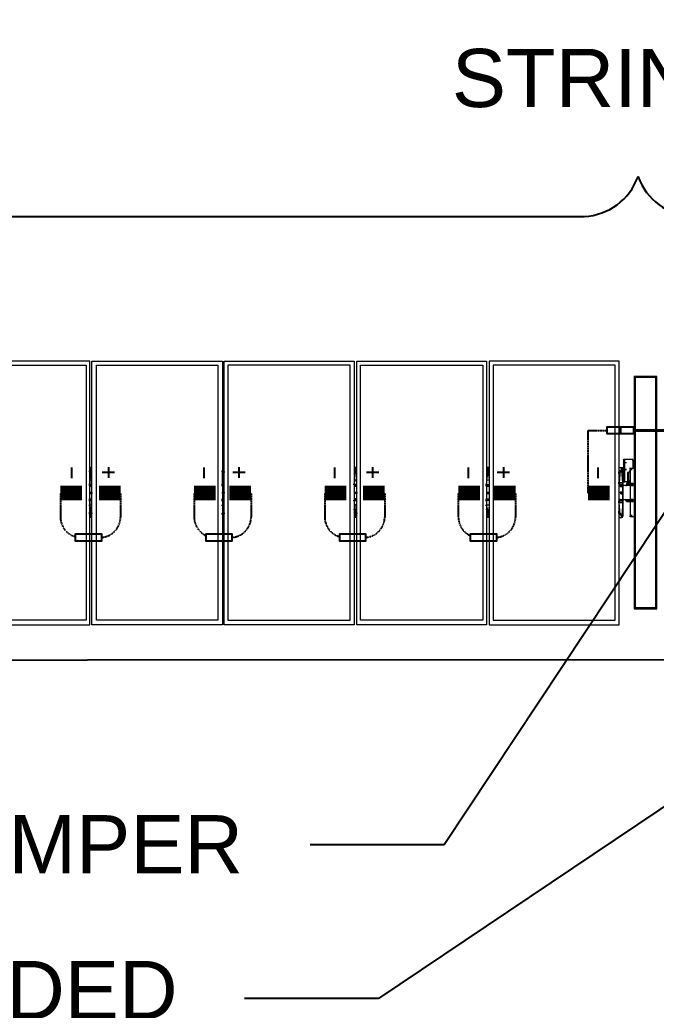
# Model space of a CAD drawing. Header units: feet. Extents: x -9903 to 12307, y -41 to 4121.
# Drawn here: x 1797.2 to 2016.1, y 2405.6 to 2746 of the extents above; entities that cross this region are included whole.
import ezdxf
from ezdxf import colors
from ezdxf.entities.mleader import LeaderData, LeaderLine
from ezdxf.lldxf.tags import DXFTag
from ezdxf.math import Vec2, Vec3

# ---------------------------------------------------------------- set-up
doc = ezdxf.new("R2010")
doc.units = ezdxf.units.FT
doc.header["$MEASUREMENT"] = 0
doc.linetypes.add('HIDDEN', pattern=[0.375, 0.25, -0.125])
for name, color, linetype in [('E-HARN-COMP', 8, 'Continuous'), ('E-TRNK-CABL-NEG', 6, 'HIDDEN'), ('E-TRUNK-CABLE-POS', 6, 'HIDDEN'), ('G-ANNO-TEXT', 1, 'Continuous'), ('Polarity-Text', 7, 'Continuous'), ('PV-DC-CABL-UG-', 10, 'DC-')]:
    doc.layers.add(name, color=color, linetype=linetype)
doc.styles.add('NEI-A', font='arial.ttf')
tags = doc.linetypes.add('DC-', pattern='A,0.176989,-0.049113,["DC-",NEI-A,S=0.1,R=0,X=0,Y=-0.05],-0.049113,-0.250887,0.176989', length=0.703091).pattern_tags.tags
tags[6] = DXFTag(74, 10)

# ---------------------------------------------------------------- blocks, each defined once
blk = doc.blocks.new('A$Cc93f9aa1')
at = {"lineweight": 5}
for points in [[(10.1663, 0), (10.1663, 0.4666), (9.9363, 0.4666), (9.9363, 0)], [(10.1596, 0.4583), (9.9429, 0.4583), (9.9429, 0.0067), (10.1596, 0.0067)], [(10.4012, 0), (10.1713, 0), (10.1713, 0.4666), (10.4012, 0.4666)], [(10.1779, 0.0067), (10.1779, 0.4583), (10.3946, 0.4583), (10.3946, 0.0067)], [(10.6362, 0), (10.4062, 0), (10.4062, 0.4666), (10.6362, 0.4666)], [(10.6296, 0.4583), (10.4129, 0.4583), (10.4129, 0.0067), (10.6296, 0.0067)], [(10.6396, 0), (10.6396, 0.4666), (10.8712, 0.4666), (10.8712, 0)], [(10.6479, 0.0067), (10.6479, 0.4583), (10.8629, 0.4583), (10.8629, 0.0067)], [(10.8746, 0.4666), (10.8746, 0), (11.1045, 0), (11.1045, 0.4666)], [(10.8812, 0.4583), (11.0979, 0.4583), (11.0979, 0.0067), (10.8812, 0.0067)], [(9.8696, 0.4383), (9.8696, 0.0267), (9.9096, 0.0267), (9.9096, 0.4383)], [(9.8713, 0.4366), (9.8713, 0.0283), (9.8713, 0.4366), (9.9079, 0.4366)], [(9.9296, 0.2683), (9.9296, 0.265)], [(10.1679, 0.275), (10.1696, 0.275), (10.1696, 0.2733), (10.1679, 0.2733)], [(9.9129, 0.2483), (9.9113, 0.2467), (9.9129, 0.245), (9.9146, 0.2467)], [(9.9146, 0.2467), (9.9129, 0.2467)], [(9.9146, 0.2467), (9.9129, 0.2467)], [(9.9196, 0.2467), (9.9179, 0.2467)], [(9.9246, 0.2467), (9.9229, 0.2467)], [(9.9329, 0.235), (9.9313, 0.235), (9.9313, 0.2317), (9.9346, 0.2317), (9.9346, 0.2333), (9.9329, 0.2333)], [(10.1679, 0.235), (10.1696, 0.235), (10.1696, 0.2317), (10.1663, 0.2317), (10.1663, 0.2333), (10.1679, 0.2333)], [(10.4029, 0.235), (10.4046, 0.2333), (10.4046, 0.2317), (10.4012, 0.2317), (10.4012, 0.2333), (10.4029, 0.2333)], [(10.6379, 0.235), (10.6379, 0.2333), (10.6396, 0.2333), (10.6396, 0.2317), (10.6379, 0.2317), (10.6362, 0.2317), (10.6362, 0.2333)], [(10.8729, 0.235), (10.8729, 0.2333), (10.8746, 0.2333), (10.8746, 0.2317), (10.8729, 0.2317), (10.8712, 0.2317), (10.8712, 0.2333), (10.8712, 0.235)], [(9.9129, 0.22), (9.9113, 0.2183), (9.9129, 0.2167), (9.9146, 0.2183)], [(9.9146, 0.22), (9.9129, 0.22), (9.9146, 0.22), (9.9146, 0.2183), (9.9146, 0.2167), (9.9129, 0.2167), (9.9146, 0.2167), (9.9146, 0.2183), (9.9129, 0.2183), (9.9146, 0.2183), (9.9129, 0.2183), (9.9146, 0.2183), (9.9129, 0.2183), (9.9146, 0.2183), (9.9129, 0.2183), (9.9146, 0.2183)], [(9.9196, 0.2133), (9.9179, 0.2133)], [(9.9196, 0.2133), (9.9179, 0.2133)], [(9.9279, 0.2133), (9.9263, 0.2133)], [(9.9313, 0.22), (9.9296, 0.22), (9.9313, 0.22), (9.9346, 0.22), (9.9346, 0.2217), (9.9313, 0.2217)], [(9.9296, 0.2), (9.9296, 0.1967), (9.9296, 0.19)], [(9.9146, 0.1917), (9.9129, 0.1917)], [(9.9329, 0.19), (9.9313, 0.19)], [(9.9079, 0.0283), (9.8713, 0.0283)]]:
    blk.add_lwpolyline(points, close=True, dxfattribs=at)
for points in [[(9.9079, 0.4366), (9.9079, 0.0283), (9.9079, 0.4366)], [(9.9096, 0.19), (9.9163, 0.19), (9.9163, 0.275), (9.9096, 0.275)], [(9.9129, 0.2733), (9.9146, 0.2733)], [(9.9163, 0.275), (9.9179, 0.275)], [(9.9296, 0.2767), (9.9313, 0.2767), (9.9313, 0.2717), (9.9296, 0.2717)], [(9.9296, 0.2683), (9.9296, 0.275), (9.9296, 0.2683)], [(9.9296, 0.275), (9.9313, 0.275), (9.9329, 0.275), (9.9313, 0.275)], [(9.9346, 0.2717), (9.9363, 0.25), (9.9296, 0.25), (9.9313, 0.2717), (9.9296, 0.2717), (9.9296, 0.27)], [(9.9296, 0.2483), (9.9296, 0.265), (9.9296, 0.2483)], [(9.9363, 0.2767), (9.9313, 0.2767)], [(9.9346, 0.2717), (9.9313, 0.2717), (9.9346, 0.2717)], [(9.9346, 0.2683), (9.9346, 0.27)], [(9.9363, 0.2667), (9.9363, 0.2683), (9.9379, 0.2683)], [(10.1663, 0.2767), (10.1713, 0.2767)], [(10.1679, 0.2733), (10.1679, 0.27)], [(10.1729, 0.255), (10.1713, 0.255), (10.1713, 0.2567), (10.1696, 0.2633), (10.1696, 0.2733), (10.1696, 0.27), (10.1713, 0.2683)], [(10.4012, 0.2767), (10.4062, 0.2767)], [(10.4029, 0.275), (10.4046, 0.275)], [(10.4029, 0.27), (10.4029, 0.2733), (10.4029, 0.275), (10.4029, 0.2733), (10.4046, 0.2733), (10.4046, 0.2717), (10.4046, 0.27), (10.4046, 0.2683)], [(10.4062, 0.255), (10.4046, 0.255), (10.4046, 0.2633), (10.4029, 0.2733)], [(10.6362, 0.2767), (10.6396, 0.2767)], [(10.6379, 0.2733), (10.6379, 0.275), (10.6379, 0.2733)], [(10.6379, 0.27), (10.6379, 0.2733), (10.6396, 0.2717), (10.6396, 0.27), (10.6396, 0.2683)], [(10.6412, 0.255), (10.6396, 0.255), (10.6396, 0.2633), (10.6379, 0.2733)], [(10.8712, 0.2767), (10.8746, 0.2767)], [(10.8712, 0.2733), (10.8712, 0.27)], [(10.8762, 0.255), (10.8746, 0.255), (10.8746, 0.2567), (10.8729, 0.2633), (10.8729, 0.2733), (10.8729, 0.275), (10.8729, 0.2717), (10.8746, 0.27), (10.8746, 0.2683)], [(9.9129, 0.2483), (9.9113, 0.2467)], [(9.9113, 0.2483), (9.9113, 0.2467)], [(9.9113, 0.2483), (9.9113, 0.2483)], [(9.9129, 0.2483), (9.9113, 0.2483)], [(9.9129, 0.245), (9.9113, 0.2467)], [(9.9113, 0.2467), (9.9113, 0.245)], [(9.9113, 0.2467), (9.9113, 0.2467)], [(9.9129, 0.2483), (9.9146, 0.2483)], [(9.9129, 0.2483), (9.9146, 0.2483)], [(9.9129, 0.2483), (9.9146, 0.2483), (9.9146, 0.2467)], [(9.9129, 0.2483), (9.9129, 0.2483)], [(9.9146, 0.2483), (9.9129, 0.2483)], [(9.9129, 0.2467), (9.9146, 0.2467)], [(9.9129, 0.2467), (9.9146, 0.2467)], [(9.9146, 0.2467), (9.9146, 0.245), (9.9129, 0.245)], [(9.9129, 0.2467), (9.9146, 0.2467)], [(9.9129, 0.2467), (9.9146, 0.2467)], [(9.9146, 0.2483), (9.9146, 0.2483)], [(9.9146, 0.2467), (9.9146, 0.2483)], [(9.9146, 0.2467), (9.9163, 0.2467)], [(9.9146, 0.2467), (9.9146, 0.2467)], [(9.9146, 0.245), (9.9146, 0.2467)], [(9.9229, 0.2483), (9.9213, 0.2483), (9.9229, 0.2483), (9.9229, 0.2467), (9.9179, 0.2467), (9.9179, 0.2483), (9.9196, 0.2483), (9.9213, 0.2483)], [(9.9179, 0.2483), (9.9213, 0.2483), (9.9196, 0.2483)], [(9.9296, 0.2483), (9.9296, 0.25), (9.9313, 0.25)], [(9.9296, 0.25), (9.9363, 0.25), (9.9379, 0.25)], [(9.9346, 0.2467), (9.9346, 0.245), (9.9313, 0.245), (9.9296, 0.245), (9.9296, 0.2483), (9.9313, 0.2483)], [(9.9296, 0.2483), (9.9296, 0.2467), (9.9296, 0.2483)], [(9.9296, 0.2467), (9.9296, 0.2183), (9.9296, 0.2467)], [(9.9363, 0.2467), (9.9346, 0.2467), (9.9313, 0.2467), (9.9313, 0.245)], [(10.1663, 0.2467), (10.1713, 0.2467)], [(10.1729, 0.2467), (10.1713, 0.2467), (10.1713, 0.255)], [(10.4062, 0.2467), (10.4046, 0.2467), (10.4012, 0.2467)], [(10.4079, 0.2467), (10.4062, 0.2467), (10.4062, 0.2517), (10.4046, 0.2533), (10.4046, 0.255)], [(10.6362, 0.2467), (10.6396, 0.2467)], [(10.6412, 0.2467), (10.6396, 0.2467), (10.6396, 0.255)], [(10.8712, 0.2467), (10.8746, 0.2467)], [(10.8762, 0.2467), (10.8746, 0.2467), (10.8746, 0.255)], [(9.9113, 0.245), (9.9129, 0.245)], [(9.9113, 0.245), (9.9113, 0.245)], [(9.9129, 0.245), (9.9146, 0.245)], [(9.9129, 0.245), (9.9129, 0.245)], [(9.9146, 0.245), (9.9146, 0.245)], [(9.9363, 0.245), (9.9346, 0.245), (9.9296, 0.245), (9.9229, 0.245), (9.9179, 0.245), (9.9163, 0.245)], [(9.9163, 0.22), (9.9179, 0.22), (9.9229, 0.22), (9.9296, 0.22), (9.9296, 0.245), (9.9313, 0.245), (9.9296, 0.245)], [(10.1663, 0.245), (10.1713, 0.245), (10.1729, 0.245)], [(10.1713, 0.245), (10.1713, 0.2433), (10.1663, 0.2433)], [(10.4012, 0.245), (10.4046, 0.245), (10.4062, 0.245)], [(10.4012, 0.2433), (10.4046, 0.2433), (10.4062, 0.2433)], [(10.4046, 0.2433), (10.4046, 0.245)], [(10.6362, 0.245), (10.6396, 0.245), (10.6412, 0.245)], [(10.6396, 0.245), (10.6396, 0.2433), (10.6362, 0.2433)], [(10.8712, 0.245), (10.8746, 0.245), (10.8762, 0.245)], [(10.8746, 0.245), (10.8746, 0.2433), (10.8712, 0.2433)], [(9.9146, 0.2167), (9.9129, 0.2167), (9.9113, 0.2183), (9.9129, 0.22), (9.9113, 0.22), (9.9113, 0.2183), (9.9113, 0.2167), (9.9129, 0.2167)], [(9.9113, 0.22), (9.9113, 0.22)], [(9.9113, 0.2183), (9.9113, 0.2183)], [(9.9113, 0.2167), (9.9113, 0.2167)], [(9.9229, 0.2133), (9.9213, 0.2133), (9.9196, 0.2133), (9.9196, 0.2117), (9.9196, 0.1967), (9.9213, 0.1967), (9.9213, 0.2133), (9.9263, 0.2133), (9.9263, 0.1733), (9.9113, 0.1733)], [(9.9129, 0.22), (9.9129, 0.22)], [(9.9129, 0.2167), (9.9129, 0.2167)], [(9.9146, 0.22), (9.9146, 0.22)], [(9.9146, 0.2183), (9.9146, 0.2183)], [(9.9146, 0.2167), (9.9146, 0.2167)], [(9.9163, 0.215), (9.9163, 0.2133), (9.9179, 0.2133)], [(9.9179, 0.215), (9.9163, 0.215), (9.9179, 0.215)], [(9.9163, 0.215), (9.9179, 0.215)], [(9.9163, 0.2133), (9.9163, 0.2133)], [(9.9163, 0.2133), (9.9179, 0.2133)], [(9.9163, 0.2133), (9.9179, 0.2133)], [(9.9163, 0.2133), (9.9179, 0.2133)], [(9.9163, 0.2133), (9.9179, 0.2133)], [(9.9163, 0.2133), (9.9179, 0.2133), (9.9196, 0.2133)], [(9.9163, 0.2133), (9.9179, 0.2133), (9.9196, 0.2133)], [(9.9163, 0.2133), (9.9179, 0.2133)], [(9.9163, 0.2133), (9.9179, 0.2133), (9.9196, 0.2133)], [(9.9163, 0.2133), (9.9196, 0.2133)], [(9.9179, 0.1933), (9.9163, 0.1933), (9.9196, 0.1967), (9.9196, 0.2117)], [(9.9246, 0.22), (9.9229, 0.22), (9.9229, 0.2183), (9.9179, 0.2183), (9.9179, 0.22), (9.9196, 0.22)], [(9.9179, 0.2183), (9.9179, 0.2167), (9.9196, 0.2167), (9.9213, 0.2167), (9.9229, 0.2167)], [(9.9179, 0.2167), (9.9213, 0.2167), (9.9196, 0.2167)], [(9.9179, 0.215), (9.9179, 0.2133)], [(9.9179, 0.215), (9.9196, 0.215)], [(9.9179, 0.2133), (9.9196, 0.2133)], [(9.9179, 0.2133), (9.9196, 0.2133)], [(9.9179, 0.2133), (9.9196, 0.2133)], [(9.9213, 0.2117), (9.9196, 0.2117), (9.9179, 0.2133), (9.9196, 0.2133), (9.9179, 0.2133), (9.9196, 0.2133), (9.9213, 0.2133), (9.9229, 0.2133), (9.9213, 0.2133), (9.9279, 0.2133), (9.9279, 0.1733), (9.9263, 0.1733)], [(9.9196, 0.2133), (9.9213, 0.2133)], [(9.9213, 0.2167), (9.9229, 0.2167), (9.9229, 0.2183)], [(9.9296, 0.22), (9.9313, 0.22), (9.9296, 0.22), (9.9296, 0.2183)], [(9.9296, 0.2167), (9.9296, 0.2183), (9.9296, 0.2167)], [(9.9296, 0.2167), (9.9296, 0.2), (9.9296, 0.2167)], [(9.9296, 0.2167), (9.9296, 0.215), (9.9313, 0.215)], [(9.9346, 0.1933), (9.9363, 0.215), (9.9296, 0.215), (9.9313, 0.1933), (9.9296, 0.1933)], [(9.9296, 0.215), (9.9363, 0.215), (9.9379, 0.215)], [(9.9363, 0.22), (9.9346, 0.22), (9.9346, 0.2183), (9.9313, 0.2183), (9.9313, 0.22), (9.9329, 0.22)], [(9.9313, 0.2183), (9.9313, 0.2183)], [(10.1663, 0.2217), (10.1713, 0.2217), (10.1713, 0.22)], [(10.1663, 0.22), (10.1713, 0.22), (10.1729, 0.22)], [(10.1713, 0.2183), (10.1663, 0.2183)], [(10.1679, 0.1917), (10.1696, 0.1917), (10.1696, 0.2), (10.1713, 0.21), (10.1713, 0.2183), (10.1729, 0.2183)], [(10.4012, 0.2217), (10.4046, 0.2217), (10.4062, 0.2217)], [(10.4062, 0.22), (10.4046, 0.22), (10.4012, 0.22)], [(10.4012, 0.2183), (10.4046, 0.2183), (10.4062, 0.2183)], [(10.4046, 0.22), (10.4046, 0.2217)], [(10.4046, 0.21), (10.4046, 0.2117), (10.4062, 0.215), (10.4062, 0.2183), (10.4079, 0.2183)], [(10.6362, 0.2217), (10.6396, 0.2217), (10.6396, 0.22)], [(10.6362, 0.22), (10.6396, 0.22), (10.6412, 0.22)], [(10.6396, 0.2183), (10.6362, 0.2183)], [(10.6412, 0.2183), (10.6396, 0.2183), (10.6396, 0.21), (10.6396, 0.2), (10.6379, 0.1933), (10.6379, 0.1917), (10.6396, 0.1917)], [(10.8712, 0.2217), (10.8746, 0.2217), (10.8746, 0.22)], [(10.8712, 0.22), (10.8746, 0.22), (10.8762, 0.22)], [(10.8746, 0.2183), (10.8712, 0.2183)], [(10.8729, 0.1917), (10.8729, 0.2), (10.8746, 0.21), (10.8746, 0.2183), (10.8762, 0.2183)], [(9.9163, 0.195), (9.9179, 0.1967), (9.9163, 0.195), (9.9163, 0.1933)], [(9.9296, 0.195), (9.9313, 0.1933), (9.9313, 0.1883), (9.9296, 0.1883)], [(9.9313, 0.1933), (9.9346, 0.1933), (9.9313, 0.1933)], [(9.9346, 0.195), (9.9346, 0.1967)], [(9.9379, 0.1967), (9.9363, 0.1967), (9.9363, 0.1983)], [(10.1713, 0.1967), (10.1696, 0.195), (10.1696, 0.19), (10.1679, 0.19), (10.1679, 0.1917), (10.1679, 0.195)], [(10.4062, 0.21), (10.4046, 0.21), (10.4046, 0.2), (10.4029, 0.1933), (10.4029, 0.1917), (10.4046, 0.1917)], [(10.4029, 0.19), (10.4029, 0.1917), (10.4046, 0.1917), (10.4046, 0.195), (10.4046, 0.1967)], [(10.4029, 0.195), (10.4029, 0.1917), (10.4029, 0.19), (10.4046, 0.19)], [(10.6396, 0.1967), (10.6396, 0.195), (10.6396, 0.1933), (10.6379, 0.1933), (10.6379, 0.19), (10.6379, 0.1917), (10.6379, 0.195)], [(10.8712, 0.195), (10.8712, 0.1917)], [(10.8746, 0.1967), (10.8746, 0.195), (10.8729, 0.1933), (10.8729, 0.19), (10.8729, 0.1917), (10.8746, 0.1917)], [(9.9113, 0.19), (9.9113, 0.175), (9.9129, 0.175)], [(9.9163, 0.19), (9.9179, 0.19)], [(9.9246, 0.1917), (9.9229, 0.1917), (9.9246, 0.1917), (9.9263, 0.1917)], [(9.9229, 0.18), (9.9246, 0.18), (9.9263, 0.18)], [(9.9296, 0.19), (9.9313, 0.19)], [(9.9363, 0.1883), (9.9313, 0.1883)], [(10.1663, 0.1883), (10.1713, 0.1883)], [(10.4012, 0.1883), (10.4062, 0.1883)], [(10.6362, 0.1883), (10.6396, 0.1883)], [(10.8712, 0.1883), (10.8746, 0.1883)], [(10.8729, 0.19), (10.8746, 0.19)]]:
    blk.add_lwpolyline(points, dxfattribs=at)
at = {"color": 8, "lineweight": 5, "true_color": 0x808080}
for points in [[(9.9163, 0.2483), (9.9163, 0.275)], [(9.9363, 0.27), (9.9346, 0.2717)], [(9.9363, 0.255), (9.9363, 0.2683)], [(9.9363, 0.2617), (9.9363, 0.2667), (9.9379, 0.2667)], [(10.1663, 0.2767), (10.1713, 0.2767)], [(10.1679, 0.2733), (10.1663, 0.2583)], [(10.1663, 0.2683), (10.1679, 0.27)], [(10.1679, 0.2733), (10.1679, 0.2733)], [(10.1713, 0.2733), (10.1696, 0.2733), (10.1696, 0.275)], [(10.1713, 0.27), (10.1696, 0.27), (10.1696, 0.2683), (10.1713, 0.2617)], [(10.1713, 0.2667), (10.1713, 0.2683)], [(10.4012, 0.2767), (10.4062, 0.2767)], [(10.4029, 0.2733), (10.4012, 0.2583)], [(10.4012, 0.2683), (10.4012, 0.27)], [(10.4062, 0.2733), (10.4046, 0.2733), (10.4046, 0.275), (10.4029, 0.275)], [(10.4029, 0.2733), (10.4029, 0.2733)], [(10.4062, 0.27), (10.4046, 0.27), (10.4046, 0.2683), (10.4062, 0.2617)], [(10.4062, 0.2683), (10.4046, 0.2683), (10.4062, 0.2667)], [(10.6362, 0.2767), (10.6396, 0.2767)], [(10.6379, 0.2733), (10.6362, 0.2583)], [(10.6362, 0.2683), (10.6362, 0.27)], [(10.6396, 0.2733), (10.6396, 0.275), (10.6379, 0.275)], [(10.6379, 0.2733), (10.6379, 0.2733)], [(10.6396, 0.2617), (10.6396, 0.27), (10.6412, 0.27)], [(10.6396, 0.2667), (10.6396, 0.2683)], [(10.8712, 0.2767), (10.8746, 0.2767)], [(10.8712, 0.2733), (10.8712, 0.2733)], [(10.8729, 0.2733), (10.8712, 0.2583)], [(10.8712, 0.2683), (10.8712, 0.27)], [(10.8746, 0.2733), (10.8746, 0.275), (10.8729, 0.275)], [(10.8746, 0.2617), (10.8746, 0.27), (10.8762, 0.27)], [(10.8746, 0.2667), (10.8746, 0.2683), (10.8762, 0.2683)], [(9.9163, 0.22), (9.9163, 0.2467)], [(9.9229, 0.2483), (9.9179, 0.2483)], [(9.9179, 0.2467), (9.9229, 0.2467)], [(9.9363, 0.245), (9.9346, 0.245), (9.9363, 0.245), (9.9363, 0.25)], [(9.9363, 0.2483), (9.9379, 0.2483)], [(10.1663, 0.255), (10.1713, 0.255)], [(10.4012, 0.255), (10.4046, 0.255)], [(10.6362, 0.255), (10.6396, 0.255)], [(10.8712, 0.255), (10.8746, 0.255)], [(9.9163, 0.19), (9.9163, 0.2183)], [(9.9163, 0.2117), (9.9196, 0.2117)], [(9.9179, 0.22), (9.9229, 0.22)], [(9.9179, 0.2167), (9.9229, 0.2167)], [(9.9363, 0.215), (9.9363, 0.22), (9.9346, 0.22), (9.9363, 0.22)], [(9.9363, 0.2167), (9.9379, 0.2167)], [(9.9163, 0.195), (9.9163, 0.195)], [(9.9346, 0.1933), (9.9363, 0.195)], [(9.9363, 0.1967), (9.9363, 0.21)], [(9.9363, 0.2033), (9.9363, 0.1983), (9.9379, 0.1983)], [(10.1713, 0.21), (10.1663, 0.21)], [(10.1663, 0.2067), (10.1679, 0.1917)], [(10.1679, 0.195), (10.1663, 0.1967)], [(10.1679, 0.195), (10.1663, 0.195), (10.1679, 0.195)], [(10.1713, 0.195), (10.1696, 0.195), (10.1696, 0.1967), (10.1713, 0.2033)], [(10.1713, 0.1967), (10.1713, 0.1983)], [(10.4046, 0.21), (10.4012, 0.21)], [(10.4012, 0.2067), (10.4029, 0.1917)], [(10.4012, 0.1967), (10.4012, 0.195), (10.4029, 0.195)], [(10.4062, 0.195), (10.4046, 0.195), (10.4046, 0.1967), (10.4062, 0.2033)], [(10.4062, 0.1967), (10.4046, 0.1967), (10.4062, 0.1983)], [(10.6396, 0.21), (10.6362, 0.21)], [(10.6362, 0.2067), (10.6379, 0.1917)], [(10.6362, 0.195), (10.6362, 0.1967)], [(10.6396, 0.2033), (10.6396, 0.195), (10.6412, 0.195)], [(10.6396, 0.1967), (10.6396, 0.1983)], [(10.8746, 0.21), (10.8712, 0.21)], [(10.8712, 0.2067), (10.8729, 0.1917)], [(10.8712, 0.1967), (10.8712, 0.195), (10.8729, 0.195)], [(10.8746, 0.2033), (10.8746, 0.195), (10.8762, 0.195)], [(10.8746, 0.1967), (10.8746, 0.1983)], [(10.1663, 0.1883), (10.1713, 0.1883)], [(10.1679, 0.1917), (10.1679, 0.1917)], [(10.1696, 0.19), (10.1696, 0.1917), (10.1713, 0.1917)], [(10.4012, 0.1883), (10.4062, 0.1883)], [(10.4029, 0.19), (10.4046, 0.19), (10.4046, 0.1917), (10.4062, 0.1917)], [(10.4029, 0.1917), (10.4029, 0.1917)], [(10.6362, 0.1883), (10.6396, 0.1883)], [(10.6379, 0.19), (10.6396, 0.19), (10.6396, 0.1917)], [(10.6379, 0.1917), (10.6379, 0.1917)], [(10.8712, 0.1917), (10.8712, 0.1917)], [(10.8712, 0.1883), (10.8746, 0.1883)], [(10.8729, 0.19), (10.8746, 0.1917)]]:
    blk.add_lwpolyline(points, dxfattribs=at)
for points in [[(9.9379, 0.2683), (9.9363, 0.2683)], [(10.1663, 0.27), (10.1679, 0.27)], [(10.4029, 0.27), (10.4012, 0.27)], [(10.6379, 0.27), (10.6362, 0.27)], [(10.8729, 0.27), (10.8712, 0.27)], [(9.9179, 0.1933), (9.9163, 0.1933)], [(9.9379, 0.1967), (9.9363, 0.1967)], [(10.6379, 0.195), (10.6362, 0.195)]]:
    blk.add_lwpolyline(points, close=True, dxfattribs=at)

msp = doc.modelspace()

# ---------------------------------------------------------------- linework, layer by layer
at = {"layer": 'E-HARN-COMP'}
for points in [[(2003.81, 2606.02), (2003.81, 2603.69), (1999.25, 2603.69), (1999.25, 2606.02)], [(2008.38, 2606.02), (2008.38, 2603.69), (2003.81, 2603.69), (2003.81, 2606.02)]]:
    msp.add_lwpolyline(points, close=True, dxfattribs=at)
at = {"layer": 'E-HARN-COMP', "const_width": 5}
for points in [[(1811.17, 2583.32), (1818.63, 2583.32)], [(1824.41, 2583.32), (1831.87, 2583.32)], [(1857.17, 2583.32), (1864.62, 2583.32)], [(1869.34, 2583.32), (1876.79, 2583.32)], [(1902.09, 2583.32), (1909.55, 2583.32)], [(1915.3, 2583.32), (1922.75, 2583.32)], [(1948.06, 2583.32), (1955.51, 2583.32)], [(1960.31, 2583.32), (1967.76, 2583.32)], [(1992.7, 2583.32), (2000.16, 2583.32)]]:
    msp.add_lwpolyline(points, dxfattribs=at)
at = {"layer": 'E-HARN-COMP'}
for points in [[(1820.83, 2569.23), (1816.27, 2569.23), (1816.27, 2566.91), (1820.83, 2566.91)], [(1820.83, 2566.91), (1825.39, 2566.91), (1825.39, 2569.23), (1820.83, 2569.23)], [(1865.75, 2569.23), (1861.19, 2569.23), (1861.19, 2566.91), (1865.75, 2566.91)], [(1865.75, 2566.91), (1870.32, 2566.91), (1870.32, 2569.23), (1865.75, 2569.23)], [(1911.72, 2569.23), (1907.15, 2569.23), (1907.15, 2566.91), (1911.72, 2566.91)], [(1911.72, 2566.91), (1916.28, 2566.91), (1916.28, 2569.23), (1911.72, 2569.23)], [(1956.73, 2569.23), (1952.16, 2569.23), (1952.16, 2566.91), (1956.73, 2566.91)], [(1956.73, 2566.91), (1961.29, 2566.91), (1961.29, 2569.23), (1956.73, 2569.23)]]:
    msp.add_lwpolyline(points, dxfattribs=at)
at = {"layer": 'E-TRNK-CABL-NEG', "ltscale": 0.1}
msp.add_lwpolyline([(1992.7, 2583.32), (1992.7, 2604.85), (1999.25, 2604.85)], dxfattribs=at)
at = {"layer": 'E-TRNK-CABL-NEG', "color": 7, "linetype": 'Continuous', "ltscale": 0.1, "const_width": 1}
msp.add_lwpolyline([(2008.38, 2604.85), (2064.58, 2604.85)], dxfattribs=at)
at = {"layer": 'E-TRNK-CABL-NEG', "ltscale": 0.1}
for points in [[(1811.17, 2583.32), (1811.17, 2575.08, 0.334879), (1816.27, 2568.32, 0.334879)], [(1857.17, 2583.32), (1857.17, 2575.08, 0.289984), (1861.19, 2568.73, 0.289984)], [(1902.09, 2583.32), (1902.09, 2575.08, 0.333388), (1907.15, 2568.33, 0.333388)], [(1948.06, 2583.32), (1948.06, 2575.08, 0.293541), (1952.16, 2568.69, 0.293541)]]:
    msp.add_lwpolyline(points, format="xyb", dxfattribs=at)
at = {"layer": 'E-TRUNK-CABLE-POS', "ltscale": 0.1}
for points in [[(1831.87, 2583.32), (1831.87, 2575.08, -0.391396), (1825.39, 2568.08, -0.391396)], [(1876.79, 2583.32), (1876.79, 2575.08, -0.391396), (1870.32, 2568.08, -0.391396)], [(1922.75, 2583.32), (1922.75, 2575.08, -0.391396), (1916.28, 2568.08, -0.391396)], [(1967.76, 2583.32), (1967.76, 2575.08, -0.391396), (1961.29, 2568.08, -0.391396)]]:
    msp.add_lwpolyline(points, format="xyb", dxfattribs=at)
at = {"layer": 'G-ANNO-TEXT', "flags": 128}
msp.add_lwpolyline([(1360.36, 2664.72, -0.444717), (1373.04, 2678.37), (1991.38, 2678.37, 0.298343), (2009.89, 2692.02, 0.298343), (2028.4, 2678.37), (2648.89, 2678.37, -0.298343), (2667.4, 2664.72)], format="xyb", dxfattribs=at)
at = {"layer": 'Polarity-Text'}
for p, q in [((1814.96, 2592.1), (1814.96, 2588.48)), ((1827.67, 2592.17), (1827.67, 2588.55)), ((1860.57, 2592.1), (1860.57, 2588.48)), ((1872.6, 2592.17), (1872.6, 2588.55)), ((1905.49, 2592.1), (1905.49, 2588.48)), ((1918.56, 2592.17), (1918.56, 2588.55)), ((1951.45, 2592.1), (1951.45, 2588.48)), ((1963.57, 2592.17), (1963.57, 2588.55)), ((1996.1, 2592.1), (1996.1, 2588.48)), ((1829.81, 2590.36), (1825.54, 2590.36)), ((1874.74, 2590.36), (1870.46, 2590.36)), ((1920.7, 2590.36), (1916.42, 2590.36)), ((1965.71, 2590.36), (1961.43, 2590.36))]:
    msp.add_line(p, q, dxfattribs=at)
at = {"layer": 'PV-DC-CABL-UG-', "ltscale": 0.6}
msp.add_lwpolyline([(1388.89, 2525.79), (2036.32, 2526.14), (2036.32, 2518.9)], dxfattribs=at)

# ---------------------------------------------------------------- block references
at = {"xscale": 194.04614304, "yscale": 194.04614304, "zscale": 194.04614304, "rotation": 180}
msp.add_blockref('A$Cc93f9aa1', (3931.46, 2628.59), dxfattribs=at)

# ---------------------------------------------------------------- texts
at = {"layer": 'G-ANNO-TEXT', "insert": (2090.21, 2735.98), "char_height": 20, "width": 429.1632, "attachment_point": 3, "style": 'NEI-A', "bg_fill": 3, "box_fill_scale": 1.5, "bg_fill_color": 256, "bg_fill_transparency": 0}
msp.add_mtext('STRING #2 ', dxfattribs=at)

# ---------------------------------------------------------------- leaders
at = {"layer": 'G-ANNO-TEXT'}
ml = msp.add_multileader_mtext('Standard', dxfattribs=at)
ml.set_content('TRUNK BUS OVERMOLDED CONNECTION (TYP.)', color=256, style='NEI-A')
ml.set_leader_properties()
ml.build(insert=Vec2(0, 0))
ml.multileader.update_dxf_attribs({"dogleg_length": 0.36, "arrow_head_size": 22.51})
ctx = ml.context
ctx.base_point, ctx.char_height, ctx.arrow_head_size, ctx.landing_gap_size, ctx.plane_origin = Vec3(1462.67, 2409.57, -22.9), 20, 22.51, 23.05, Vec3(9548.86, -3162.3, -22.9)
ctx.text_align_type = 2
notes = []
notes.append((ctx, [(1, (1, 1, 0), (1920.65, 2409.57, -22.9), (-1, 0), 46.1, [(0, [(2034.99, 2514.7, -22.9), (2051.79, 2497.74, -22.9)], 0, [])])]))
ctx.mtext.insert, ctx.mtext.width, ctx.mtext.alignment, ctx.mtext.flow_direction = Vec3(1851.5, 2422.51, -22.9), 387.782, 3, 5
ctx.mtext.has_bg_fill, ctx.mtext.bg_color, ctx.mtext.bg_scale_factor, ctx.mtext.bg_transparency, ctx.mtext.use_window_bg_color = 1, -1073741824, 1.5, 0, 1
for ctx, leaders in notes:
    for number, flags, end, landing, length, lines in leaders:
        leader = LeaderData()
        leader.index, (leader.has_last_leader_line, leader.has_dogleg_vector, leader.attachment_direction) = number, flags
        leader.last_leader_point, leader.dogleg_vector, leader.dogleg_length = Vec3(end), Vec3(landing), length
        for number, points, colour, breaks in lines:
            line = LeaderLine()
            line.index, line.vertices, line.color, line.breaks = number, Vec3.list(points), colors.encode_raw_color(colour), breaks
            leader.lines.append(line)
        ctx.leaders.append(leader)

# ---------------------------------------------------------------- next in the draw order: leaders
ml = msp.add_multileader_mtext('Standard', dxfattribs=at)
ml.set_content('MOTOR GAP STRING JUMPER', color=256, style='NEI-A')
ml.set_leader_properties()
ml.build(insert=Vec2(0, 0))
ml.multileader.update_dxf_attribs({"dogleg_length": 0.36, "arrow_head_size": 22.51})
ctx = ml.context
ctx.base_point, ctx.char_height, ctx.arrow_head_size, ctx.landing_gap_size, ctx.plane_origin = Vec3(1446.7, 2462.43, -22.9), 20, 22.51, 23.05, Vec3(9654.59, -2986.48, -22.9)
ctx.text_align_type = 2
notes = []
notes.append((ctx, [(1, (1, 1, 0), (1943.17, 2462.43, -22.9), (-1, 0), 46.1, [(0, [(2038.01, 2605.32, -22.9)], 0, [])])]))
ctx.mtext.insert, ctx.mtext.width, ctx.mtext.alignment, ctx.mtext.flow_direction = Vec3(1874.02, 2472.6, -22.9), 406.5438, 3, 5
ctx.mtext.has_bg_fill, ctx.mtext.bg_color, ctx.mtext.bg_scale_factor, ctx.mtext.bg_transparency, ctx.mtext.use_window_bg_color = 1, -1073741824, 1.5, 0, 1
for ctx, leaders in notes:
    for number, flags, end, landing, length, lines in leaders:
        leader = LeaderData()
        leader.index, (leader.has_last_leader_line, leader.has_dogleg_vector, leader.attachment_direction) = number, flags
        leader.last_leader_point, leader.dogleg_vector, leader.dogleg_length = Vec3(end), Vec3(landing), length
        for number, points, colour, breaks in lines:
            line = LeaderLine()
            line.index, line.vertices, line.color, line.breaks = number, Vec3.list(points), colors.encode_raw_color(colour), breaks
            leader.lines.append(line)
        ctx.leaders.append(leader)

doc.saveas('drawing.dxf')
